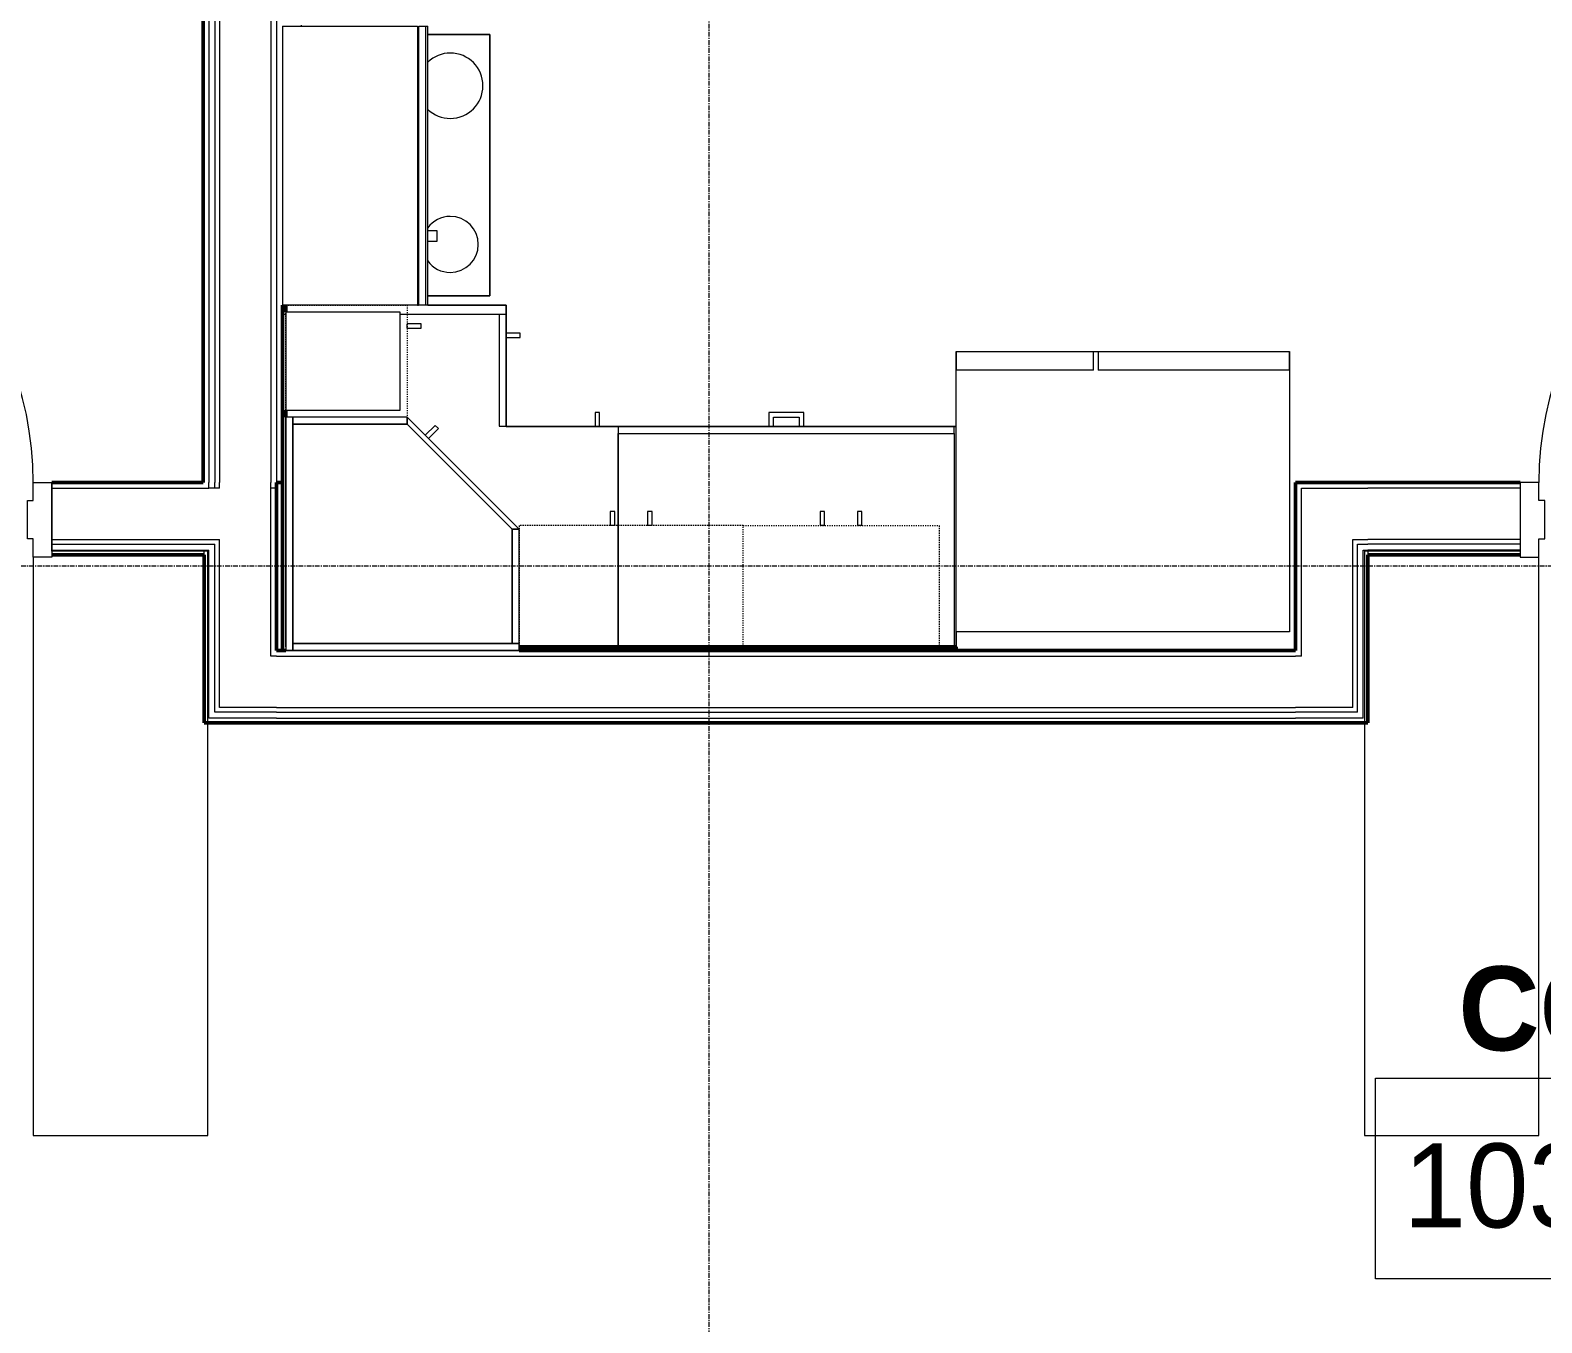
# Model space of a CAD drawing. Header units: inches. Extents: x -4218 to -1830, y 9756 to 12426.
# Drawn here: x -3227.1 to -3065.1, y 10386.1 to 10524.6 of the extents above; entities that cross this region are included whole.
import ezdxf

# ---------------------------------------------------------------- set-up
doc = ezdxf.new("R2010")
doc.units = ezdxf.units.IN
doc.header["$MEASUREMENT"] = 0
doc.linetypes.add('Dash', pattern=[0.25, 0.125, -0.125])
doc.linetypes.add('Grid Line 1_2_', pattern=[0.875, 0.5, -0.125, 0.125, -0.125])
for name, color, linetype, lineweight in [('0-1', 7, 'Continuous', 5), ('0-2', 252, 'Continuous', 9), ('0-3', 7, 'Continuous', 9), ('A-AREA-IDEN', 2, 'Continuous', 9), ('A-DOOR-1', 7, 'Continuous', 9), ('A-DOOR-2', 50, 'Continuous', 20), ('A-DOOR-FRAM-1', 50, 'Continuous', 20), ('A-FLOR-2', 252, 'Continuous', 9), ('A-FLOR-3', 7, 'Continuous', 9), ('A-WALL-1', 250, 'Continuous', 50), ('A-WALL-2', 10, 'Continuous', 13), ('A-WALL-3', 253, 'Continuous', 9), ('A-WALL-4', 254, 'Continuous', 9), ('A-WALL-5', 252, 'Continuous', 9), ('A-WALL-8', 113, 'Continuous', 9), ('I-WALL-1', 250, 'Continuous', 50), ('I-WALL-2', 254, 'Continuous', 9), ('I-WALL-3', 253, 'Continuous', 9), ('I-WALL-4', 252, 'Continuous', 9), ('Q-CASE', 31, 'Continuous', 9), ('Q-CASE-1', 253, 'Continuous', 9), ('Q-CASE-2', 252, 'Continuous', 9), ('Q-CASE-3', 7, 'Continuous', 9), ('Q-CASE-5', 254, 'Continuous', 9), ('Q-CASE-6', 7, 'Dash', 9), ('Q-SPCQ-1', 7, 'Continuous', 9), ('S-GRID-1', 1, 'Grid Line 1_2_', 9)]:
    doc.layers.add(name, color=color, linetype=linetype, lineweight=lineweight)
doc.styles.add('Century Gothic', font='ufonts.com_century-gothic.ttf', dxfattribs={"height": 9})
doc.styles.add('Century Gothic_B', font='GOTHICB.TTF', dxfattribs={"height": 9})

# ---------------------------------------------------------------- blocks, each defined once
blk = doc.blocks.new('Refrigerator_-_Side-by-Side_6047 - 36_ X 30_-1372843-BACKGROUND - 1ST FLOOR')
at = {"layer": 'Q-SPCQ-1'}
for p, q in [((-17.88, 15.58), (17.87, 15.58)), ((-17.88, -14.42), (-17.88, 15.58)), ((-17.88, 15.58), (-3.13, 15.58)), ((-17.88, 15.58), (-17.88, 13.58)), ((-3.13, 13.58), (-3.13, 15.58)), ((-2.63, 15.58), (17.87, 15.58)), ((-2.63, 15.58), (-2.63, 13.58)), ((17.87, 15.58), (17.87, -14.42)), ((17.87, 13.58), (17.87, 15.58)), ((-3.13, 13.58), (-17.88, 13.58)), ((17.87, 13.58), (-2.63, 13.58)), ((17.87, -14.42), (-17.88, -14.42))]:
    blk.add_line(p, q, dxfattribs=at)
blk = doc.blocks.new('Range - 24_ x 30_-V28-BACKGROUND - 1ST FLOOR')
at = {"layer": 'Q-SPCQ-1'}
blk.add_line((0, -22), (0.12, -22), dxfattribs=at)
for centre, radius, start, end in [((6.5, -6), 3.5, 360, 180), ((23.5, -6), 3, 0, 180), ((6.5, -6), 3.5, 180, 223.5648), ((6.5, -6), 3.5, 316.389, 0), ((23.5, -6), 3, 180, 233.8773), ((23.5, -6), 3, 306.1227, 0), ((6.5, -6), 3.5, 261.0228, 278.9772)]:
    blk.add_arc(centre, radius, start, end, dxfattribs=at)
blk = doc.blocks.new('30quot_MicrowaveVent_11166 - 70cm miele oven-2804781-BACKGROUND - 1ST FLOOR')
at = {"layer": 'Q-CASE-3'}
for p, q in [((8.88, 16.6), (7.69, 16.6)), ((7.69, 15.63), (7.69, 16.55)), ((8.88, 16.55), (8.88, 15.63)), ((15.68, 15.6), (-14.2, 15.6)), ((-14.2, 15.39), (-14.2, 15.6)), ((-14.2, 14.61), (-14.2, 15.39)), ((15.68, 15.39), (-14.2, 15.39)), ((15.68, 14.61), (-14.2, 14.61)), ((15.68, 15.6), (15.68, 15.39)), ((15.68, 15.39), (15.68, 14.61)), ((-14.2, 0), (-14.2, 14.49)), ((-14.2, 14.49), (15.68, 14.49)), ((15.68, 14.49), (15.68, 0)), ((-14.2, 0), (15.68, 0))]:
    blk.add_line(p, q, dxfattribs=at)
blk = doc.blocks.new('308 - 308-2727439-BACKGROUND - 1ST FLOOR')
at = {"layer": 'Q-CASE'}
for p, q in [((0, 25.19), (-12, 13.19)), ((-11.25, 13.19), (0, 24.44)), ((0, 24.44), (0, 25.19)), ((-12, 13.19), (-11.25, 13.19))]:
    blk.add_line(p, q, dxfattribs=at)
at = {"layer": 'Q-CASE-3'}
for p, q in [((0, 24.44), (-11.25, 13.19)), ((0, 25.19), (0, 24.44)), ((12.25, 25.19), (0, 25.19)), ((12.25, 24.44), (0, 24.44)), ((0, 24.44), (12.25, 24.44)), ((12.25, 24.44), (12.25, 25.19)), ((13, 25.19), (12.25, 25.19)), ((12.25, 25.19), (12.25, 0.94)), ((12.25, 0.94), (12.25, 24.44)), ((13, 0.94), (13, 25.19)), ((-10.76, 16.55), (-11.11, 16.2)), ((-11.11, 16.2), (-10.05, 15.14)), ((-9.7, 15.49), (-10.76, 16.55)), ((-12, 13.19), (-12, 0.94)), ((-11.25, 13.19), (-12, 13.19)), ((-11.25, 13.19), (-11.25, 0.94)), ((-11.25, 0.94), (-11.25, 13.19)), ((-12, 0.94), (-11.25, 0.94)), ((13, 0.94), (-12, 0.94)), ((-12, 0.94), (-12, 0.19)), ((-12, 0.19), (13, 0.19)), ((-11.25, 0.94), (12.25, 0.94)), ((12.25, 0.94), (13, 0.94)), ((13, 0.19), (13, 0.94))]:
    blk.add_line(p, q, dxfattribs=at)
blk = doc.blocks.new('Base Cabinet Corner 197 - Base Cabinet Corner 197-2565125-BACKGROUND - 1ST FLOOR')
at = {"layer": 'Q-CASE-1'}
for p, q in [((-23.26, 0), (-5.26, 0)), ((12.74, 0), (12.74, -0.38)), ((10.24, -24), (10.73, -24)), ((-22.89, -36), (-23.26, -36))]:
    blk.add_line(p, q, dxfattribs=at)
at = {"layer": 'Q-CASE-2'}
for p, q in [((12.74, -12.63), (12.74, -24)), ((0.74, -23.25), (0.74, -36)), ((12.74, -23.25), (0.74, -23.25)), ((0.74, -23.25), (0.74, -24)), ((0.74, -24), (0.74, -36)), ((12.74, -24), (0.74, -24)), ((10.24, -24), (10.73, -24)), ((0.73, -34), (0.73, -33.51)), ((0.74, -36), (-22.89, -36))]:
    blk.add_line(p, q, dxfattribs=at)
at = {"layer": 'Q-CASE-3'}
for p, q in [((10.24, -24), (10.24, -25.5)), ((10.73, -25.5), (10.73, -24)), ((10.24, -25.5), (10.73, -25.5)), ((2.23, -33.51), (0.74, -33.51)), ((0.74, -34), (2.23, -34)), ((2.23, -34), (2.23, -33.51))]:
    blk.add_line(p, q, dxfattribs=at)
at = {"layer": 'Q-CASE-5'}
for p, q in [((-23.26, -0.38), (-23.26, 0)), ((-23.26, -25.38), (-23.26, -0.38)), ((-5.26, 0), (12.74, 0)), ((-23.26, -36), (-23.26, -25.38))]:
    blk.add_line(p, q, dxfattribs=at)
blk = doc.blocks.new('300 Series Wall Hung Cabinet_302 - 24_ X 36_-2573584-BACKGROUND - 1ST FLOOR')
at = {"layer": 'Q-CASE-3'}
for p, q in [((-2.25, -13.19), (-1.76, -13.19)), ((-2.25, -13.19), (-2.25, -14.69)), ((-1.76, -14.69), (-1.76, -13.19)), ((1.75, -13.19), (2.24, -13.19)), ((1.75, -13.19), (1.75, -14.69)), ((2.24, -14.69), (2.24, -13.19)), ((-2.25, -14.69), (-1.76, -14.69)), ((1.75, -14.69), (2.24, -14.69))]:
    blk.add_line(p, q, dxfattribs=at)
at = {"layer": 'Q-CASE-6'}
for p, q in [((12, -0.19), (-12, -0.19)), ((-12, -0.19), (-12, -13.19)), ((12, -13.19), (12, -0.19)), ((-12, -13.19), (12, -13.19))]:
    blk.add_line(p, q, dxfattribs=at)
blk = doc.blocks.new('300 Series Wall Hung Cabinet_302 - 21_ X 36_-2764135-BACKGROUND - 1ST FLOOR')
at = {"layer": 'Q-CASE-3'}
for p, q in [((-1.76, 14.69), (-2.25, 14.69)), ((-2.25, 14.69), (-2.25, 13.19)), ((-1.76, 13.19), (-1.76, 14.69)), ((2.24, 14.69), (1.75, 14.69)), ((1.75, 14.69), (1.75, 13.19)), ((2.24, 13.19), (2.24, 14.69)), ((-1.76, 13.19), (-2.25, 13.19)), ((2.24, 13.19), (1.75, 13.19))]:
    blk.add_line(p, q, dxfattribs=at)
at = {"layer": 'Q-CASE-6'}
for p, q in [((-10.5, 0.19), (-10.5, 13.19)), ((-10.5, 13.19), (10.5, 13.19)), ((10.5, 13.19), (10.5, 0.19)), ((10.5, 0.19), (-10.5, 0.19))]:
    blk.add_line(p, q, dxfattribs=at)
blk = doc.blocks.new('300 Series Wall Hung Cabinet_301 - 12_-2218017-BACKGROUND - 1ST FLOOR')
at = {"layer": 'Q-CASE-3'}
for p, q in [((-3.51, 14.69), (-4, 14.69)), ((-4, 14.69), (-4, 13.19)), ((-3.51, 13.19), (-3.51, 14.69)), ((-3.51, 13.19), (-4, 13.19)), ((5.25, 12.44), (-5.25, 12.44)), ((-5.25, 12.44), (-5.25, 0.19)), ((5.25, 0.19), (5.25, 12.44)), ((-5.25, 0.19), (5.25, 0.19))]:
    blk.add_line(p, q, dxfattribs=at)
at = {"layer": 'Q-CASE-6'}
for p, q in [((-6, 0.19), (-6, 13.19)), ((-6, 13.19), (6, 13.19)), ((6, 13.19), (6, 0.19)), ((6, 0.19), (-6, 0.19))]:
    blk.add_line(p, q, dxfattribs=at)
blk = doc.blocks.new('Base Cabinet 3 Drawer 230 - Base Cabinet 3 Drawer 230 36_-V90-BACKGROUND - 1ST FLOOR')
at = {"layer": 'Q-CASE-1'}
for p, q in [((-17.26, -0.38), (-17.26, 0)), ((18.74, 0), (18.74, -0.38)), ((-1.14, -24), (-0.64, -24)), ((2.61, -24), (2.11, -24))]:
    blk.add_line(p, q, dxfattribs=at)
at = {"layer": 'Q-CASE-2'}
for p, q in [((-17.26, -23.25), (-17.26, -0.38)), ((18.74, -0.38), (18.74, -23.25)), ((-17.26, -23.25), (-17.26, -24)), ((18.74, -23.25), (-17.26, -23.25)), ((-17.26, -24), (18.74, -24)), ((-1.14, -24), (-0.64, -24)), ((2.61, -24), (2.11, -24)), ((18.74, -24), (18.74, -23.25))]:
    blk.add_line(p, q, dxfattribs=at)
at = {"layer": 'Q-CASE-3'}
for p, q in [((-1.14, -24), (-1.14, -25.5)), ((-0.64, -25), (-0.64, -24)), ((2.11, -24), (2.11, -25)), ((2.61, -25.5), (2.61, -24)), ((-1.14, -25.5), (2.61, -25.5)), ((2.11, -25), (-0.64, -25))]:
    blk.add_line(p, q, dxfattribs=at)
at = {"layer": 'Q-CASE-5'}
for p, q in [((-17.26, 0), (18.74, 0)), ((-1.14, -24), (-0.64, -24)), ((2.61, -24), (2.11, -24))]:
    blk.add_line(p, q, dxfattribs=at)
blk = doc.blocks.new('CTR - 1st Phase - Unit Layouts_rvt-1-BACKGROUND - 1ST FLOOR')
at = {"layer": 'A-WALL-1'}
for p, q in [((-3200.07, 10495.16), (-3200.07, 10458.16)), ((-3199.7, 10494.41), (-3199.7, 10495.16)), ((-3199.7, 10483.16), (-3199.7, 10483.91)), ((-3200.07, 10458.16), (-3199.7, 10458.16)), ((-3127.87, 10458.54), (-3174.7, 10458.54)), ((-3174.7, 10458.16), (-3127.87, 10458.16)), ((-3127.87, 10458.16), (-3127.87, 10458.54))]:
    blk.add_line(p, q, dxfattribs=at)
at = {"layer": 'A-WALL-3'}
for p, q in [((-3200.07, 10495.16), (-3200.07, 10476.16)), ((-3199.7, 10458.54), (-3199.7, 10483.16)), ((-3199.7, 10458.16), (-3200.07, 10458.16)), ((-3174.7, 10458.16), (-3127.87, 10458.16))]:
    blk.add_line(p, q, dxfattribs=at)
at = {"layer": 'A-WALL-4'}
blk.add_line((-3199.7, 10458.16), (-3174.7, 10458.16), dxfattribs=at)
at = {"layer": 'A-WALL-5'}
for p, q in [((-3199.7, 10494.41), (-3199.7, 10495.16)), ((-3199.7, 10483.16), (-3199.7, 10483.91)), ((-3200.07, 10476.16), (-3200.07, 10458.16)), ((-3127.87, 10458.54), (-3174.7, 10458.54)), ((-3127.87, 10458.54), (-3127.87, 10458.16))]:
    blk.add_line(p, q, dxfattribs=at)
at = {"layer": 'A-WALL-8'}
for p, q in [((-3185.59, 10524.16), (-3185.47, 10524.16)), ((-3185.47, 10524.16), (-3185.59, 10524.16)), ((-3184.47, 10524.16), (-3177.82, 10524.16)), ((-3177.82, 10524.16), (-3184.47, 10524.16)), ((-3177.82, 10524.16), (-3177.82, 10496.16)), ((-3177.82, 10496.16), (-3177.82, 10524.16)), ((-3185.47, 10496.16), (-3185.59, 10496.16)), ((-3185.59, 10496.16), (-3185.47, 10496.16)), ((-3177.82, 10496.16), (-3184.47, 10496.16)), ((-3184.47, 10496.16), (-3177.82, 10496.16)), ((-3200.07, 10495.16), (-3200.07, 10476.16)), ((-3200.07, 10476.16), (-3200.07, 10495.16)), ((-3185.47, 10495.16), (-3185.59, 10495.16)), ((-3185.59, 10495.16), (-3185.47, 10495.16)), ((-3184.68, 10495.16), (-3185.47, 10495.16)), ((-3184.53, 10495.16), (-3184.68, 10495.16)), ((-3176.07, 10495.16), (-3184.47, 10495.16)), ((-3184.47, 10495.16), (-3176.07, 10495.16)), ((-3176.07, 10482.16), (-3176.07, 10495.16)), ((-3176.07, 10495.16), (-3176.07, 10482.16)), ((-3176.07, 10482.16), (-3127.87, 10482.16)), ((-3127.87, 10482.16), (-3176.07, 10482.16)), ((-3200.07, 10476.16), (-3200.07, 10458.16)), ((-3200.07, 10458.16), (-3200.07, 10476.16)), ((-3127.87, 10460.16), (-3127.87, 10458.54)), ((-3127.87, 10458.54), (-3127.87, 10460.16)), ((-3199.7, 10458.16), (-3200.07, 10458.16)), ((-3200.07, 10458.16), (-3199.7, 10458.16)), ((-3174.7, 10458.16), (-3199.7, 10458.16)), ((-3199.7, 10458.16), (-3174.7, 10458.16)), ((-3127.87, 10458.16), (-3174.7, 10458.16)), ((-3174.7, 10458.16), (-3127.87, 10458.16)), ((-3127.87, 10458.54), (-3127.87, 10458.16)), ((-3127.87, 10458.16), (-3127.87, 10458.54))]:
    blk.add_line(p, q, dxfattribs=at)
at = {"layer": '0-2'}
for name, p, rotation in [('Range - 24_ x 30_-V28-BACKGROUND - 1ST FLOOR', (-3176.07, 10525.16), 270.0000000000036), ('30quot_MicrowaveVent_11166 - 70cm miele oven-2804781-BACKGROUND - 1ST FLOOR', (-3200.07, 10510.84), 269.9999999999863), ('300 Series Wall Hung Cabinet_301 - 12_-2218017-BACKGROUND - 1ST FLOOR', (-3199.89, 10489.16), 269.9999999999871), ('Base Cabinet Corner 197 - Base Cabinet Corner 197-2565125-BACKGROUND - 1ST FLOOR', (-3200.07, 10481.43), 89.99999999997851), ('308 - 308-2727439-BACKGROUND - 1ST FLOOR', (-3199.89, 10471.16), 269.9999999999871), ('Base Cabinet 3 Drawer 230 - Base Cabinet 3 Drawer 230 36_-V90-BACKGROUND - 1ST FLOOR', (-3145.34, 10458.16), 180), ('300 Series Wall Hung Cabinet_302 - 24_ X 36_-2573584-BACKGROUND - 1ST FLOOR', (-3162.7, 10458.35), 180)]:
    blk.add_blockref(name, p, dxfattribs=dict(at, rotation=rotation))
for name, p in [('Refrigerator_-_Side-by-Side_6047 - 36_ X 30_-1372843-BACKGROUND - 1ST FLOOR', (-3110, 10474.59)), ('300 Series Wall Hung Cabinet_302 - 21_ X 36_-2764135-BACKGROUND - 1ST FLOOR', (-3140.2, 10458.35))]:
    blk.add_blockref(name, p, dxfattribs=at)
blk = doc.blocks.new('HOLLOW METAL - UNIT DOOR-2191979-BACKGROUND - 1ST FLOOR')
at = {"layer": 'A-DOOR-1'}
blk.add_arc((18, 4.125), 36, 90, 180, dxfattribs=at)
at = {"layer": 'A-DOOR-2'}
for p, q in [((18, 40.125), (16.25, 40.125)), ((16.25, 40.125), (16.25, 4.125)), ((18, 4.125), (18, 40.125)), ((16.25, 4.125), (18, 4.125))]:
    blk.add_line(p, q, dxfattribs=at)
at = {"layer": 'A-DOOR-FRAM-1'}
for p, q in [((-18, 4.125), (-20, 4.125)), ((-20, 4.125), (-20, -3.875)), ((-18, 2.1875), (-18, 4.125)), ((18, 4.125), (18, 2.1875)), ((20, 4.125), (18, 4.125)), ((20, -3.875), (20, 4.125)), ((-17.375, 2.1875), (-18, 2.1875)), ((-17.375, -1.9375), (-17.375, 2.1875)), ((18, 2.1875), (17.375, 2.1875)), ((17.375, 2.1875), (17.375, -1.9375)), ((-18, -3.875), (-18, -1.9375)), ((-18, -1.9375), (-17.375, -1.9375)), ((17.375, -1.9375), (18, -1.9375)), ((18, -1.9375), (18, -3.875)), ((-20, -3.875), (-18, -3.875)), ((18, -3.875), (20, -3.875))]:
    blk.add_line(p, q, dxfattribs=at)
blk = doc.blocks.new('HOLLOW METAL - UNIT DOOR-2191980-BACKGROUND - 1ST FLOOR')
at = {"layer": 'A-DOOR-1'}
blk.add_arc((18, -4.125), 36, 180, 270, dxfattribs=at)
at = {"layer": 'A-DOOR-2'}
for p, q in [((16.25, -4.125), (18, -4.125)), ((16.25, -40.125), (16.25, -4.125)), ((18, -4.125), (18, -40.125)), ((18, -40.125), (16.25, -40.125))]:
    blk.add_line(p, q, dxfattribs=at)
at = {"layer": 'A-DOOR-FRAM-1'}
for p, q in [((-20, 3.875), (-18, 3.875)), ((-20, -4.125), (-20, 3.875)), ((-18, 3.875), (-18, 1.9375)), ((18, 3.875), (20, 3.875)), ((18, 1.9375), (18, 3.875)), ((20, 3.875), (20, -4.125)), ((-18, 1.9375), (-17.375, 1.9375)), ((-17.375, 1.9375), (-17.375, -2.1875)), ((17.375, 1.9375), (18, 1.9375)), ((17.375, -2.1875), (17.375, 1.9375)), ((-18, -2.1875), (-18, -4.125)), ((-17.375, -2.1875), (-18, -2.1875)), ((18, -2.1875), (17.375, -2.1875)), ((18, -4.125), (18, -2.1875)), ((-18, -4.125), (-20, -4.125)), ((20, -4.125), (18, -4.125))]:
    blk.add_line(p, q, dxfattribs=at)
blk = doc.blocks.new('CTR - 1st Phase - Common Walls_rvt-1-BACKGROUND - 1ST FLOOR')
at = {"layer": 'A-FLOR-2'}
for p, q in [((-3208.07, 10468.79), (-3224.77, 10468.79)), ((-3208.07, 10450.41), (-3208.07, 10468.79)), ((-3084.12, 10468.79), (-3084.12, 10450.41)), ((-3067.42, 10468.79), (-3084.12, 10468.79))]:
    blk.add_line(p, q, dxfattribs=at)
at = {"layer": 'A-FLOR-3'}
for p, q in [((-3226.77, 10468.16), (-3226.77, 10406.19)), ((-3065.42, 10406.19), (-3065.42, 10468.16)), ((-3208.07, 10406.19), (-3208.07, 10450.41)), ((-3084.12, 10450.41), (-3084.12, 10406.19)), ((-3226.77, 10406.19), (-3208.07, 10406.19)), ((-3084.12, 10406.19), (-3065.42, 10406.19))]:
    blk.add_line(p, q, dxfattribs=at)
at = {"layer": 'A-WALL-2'}
for p, q in [((-3207.95, 10813.49), (-3207.95, 10476.16)), ((-3207.32, 10813.49), (-3207.32, 10476.16)), ((-3206.82, 10813.49), (-3206.82, 10476.16)), ((-3201.32, 10813.49), (-3201.32, 10476.16)), ((-3200.7, 10813.49), (-3200.7, 10476.16)), ((-3224.77, 10475.54), (-3208.45, 10475.54)), ((-3208.45, 10475.54), (-3207.95, 10475.54)), ((-3207.95, 10475.54), (-3207.95, 10476.16)), ((-3207.32, 10475.54), (-3207.95, 10475.54)), ((-3207.32, 10475.54), (-3207.32, 10476.16)), ((-3206.82, 10475.54), (-3207.32, 10475.54)), ((-3206.82, 10475.54), (-3206.82, 10476.16)), ((-3201.32, 10475.54), (-3201.32, 10476.16)), ((-3200.7, 10475.54), (-3201.32, 10475.54)), ((-3201.32, 10457.54), (-3201.32, 10475.54)), ((-3090.87, 10475.54), (-3085.37, 10475.54)), ((-3090.87, 10457.54), (-3090.87, 10475.54)), ((-3085.37, 10475.54), (-3083.75, 10475.54)), ((-3067.42, 10475.54), (-3083.75, 10475.54)), ((-3224.77, 10470.04), (-3208.45, 10470.04)), ((-3224.77, 10469.54), (-3208.45, 10469.54)), ((-3224.77, 10468.91), (-3208.45, 10468.91)), ((-3208.45, 10470.04), (-3207.32, 10470.04)), ((-3208.45, 10469.54), (-3207.95, 10469.54)), ((-3208.45, 10468.41), (-3208.45, 10468.91)), ((-3208.45, 10468.91), (-3207.95, 10468.91)), ((-3207.95, 10469.54), (-3207.32, 10469.54)), ((-3207.95, 10450.91), (-3207.95, 10468.91)), ((-3207.32, 10470.04), (-3206.82, 10470.04)), ((-3207.32, 10451.54), (-3207.32, 10469.54)), ((-3206.82, 10452.04), (-3206.82, 10470.04)), ((-3085.37, 10470.04), (-3084.87, 10470.04)), ((-3085.37, 10452.04), (-3085.37, 10470.04)), ((-3084.87, 10470.04), (-3083.75, 10470.04)), ((-3084.87, 10469.54), (-3084.25, 10469.54)), ((-3084.87, 10451.54), (-3084.87, 10469.54)), ((-3084.25, 10469.54), (-3083.75, 10469.54)), ((-3084.25, 10468.91), (-3083.75, 10468.91)), ((-3084.25, 10450.91), (-3084.25, 10468.91)), ((-3067.42, 10470.04), (-3083.75, 10470.04)), ((-3067.42, 10469.54), (-3083.75, 10469.54)), ((-3067.42, 10468.91), (-3083.75, 10468.91)), ((-3083.75, 10468.91), (-3083.75, 10468.41)), ((-3200.7, 10457.54), (-3201.32, 10457.54)), ((-3200.7, 10457.54), (-3091.5, 10457.54)), ((-3090.87, 10457.54), (-3091.5, 10457.54)), ((-3207.32, 10450.91), (-3207.95, 10450.91)), ((-3206.82, 10451.54), (-3207.32, 10451.54)), ((-3200.7, 10450.91), (-3207.32, 10450.91)), ((-3201.32, 10452.04), (-3206.82, 10452.04)), ((-3200.7, 10451.54), (-3206.82, 10451.54)), ((-3200.7, 10452.04), (-3201.32, 10452.04)), ((-3200.7, 10452.04), (-3091.5, 10452.04)), ((-3200.7, 10451.54), (-3091.5, 10451.54)), ((-3200.7, 10450.91), (-3091.5, 10450.91)), ((-3090.87, 10452.04), (-3091.5, 10452.04)), ((-3085.37, 10451.54), (-3091.5, 10451.54)), ((-3084.87, 10450.91), (-3091.5, 10450.91)), ((-3085.37, 10452.04), (-3090.87, 10452.04)), ((-3084.87, 10451.54), (-3085.37, 10451.54)), ((-3084.25, 10450.91), (-3084.87, 10450.91))]:
    blk.add_line(p, q, dxfattribs=at)
at = {"layer": 'I-WALL-1'}
for p, q in [((-3208.57, 10813.49), (-3208.57, 10476.16)), ((-3200.07, 10476.16), (-3200.07, 10495.16)), ((-3208.57, 10476.16), (-3224.77, 10476.16)), ((-3200.7, 10476.16), (-3200.07, 10476.16)), ((-3200.7, 10458.16), (-3200.7, 10476.16)), ((-3091.5, 10476.16), (-3091.5, 10458.16)), ((-3090.87, 10476.16), (-3091.5, 10476.16)), ((-3083.75, 10476.16), (-3090.87, 10476.16)), ((-3067.42, 10476.16), (-3083.75, 10476.16)), ((-3224.77, 10468.41), (-3208.45, 10468.41)), ((-3208.45, 10468.41), (-3208.45, 10450.41)), ((-3083.75, 10468.41), (-3067.42, 10468.41)), ((-3083.75, 10450.41), (-3083.75, 10468.41)), ((-3199.7, 10458.16), (-3200.7, 10458.16)), ((-3091.5, 10458.16), (-3174.7, 10458.16)), ((-3208.45, 10450.41), (-3207.95, 10450.41)), ((-3207.95, 10450.41), (-3200.7, 10450.41)), ((-3200.7, 10450.41), (-3091.5, 10450.41)), ((-3091.5, 10450.41), (-3084.25, 10450.41)), ((-3084.25, 10450.41), (-3083.75, 10450.41))]:
    blk.add_line(p, q, dxfattribs=at)
at = {"layer": 'I-WALL-2'}
for p, q in [((-3200.07, 10476.16), (-3200.07, 10495.16)), ((-3199.7, 10458.16), (-3200.07, 10458.16)), ((-3174.7, 10458.16), (-3199.7, 10458.16)), ((-3127.87, 10458.16), (-3174.7, 10458.16))]:
    blk.add_line(p, q, dxfattribs=at)
at = {"layer": 'I-WALL-3'}
for p, q in [((-3224.77, 10468.79), (-3224.77, 10476.16)), ((-3067.42, 10476.16), (-3067.42, 10468.79))]:
    blk.add_line(p, q, dxfattribs=at)
at = {"layer": 'I-WALL-4'}
for p, q in [((-3208.57, 10780.18), (-3208.57, 10476.16)), ((-3208.57, 10476.16), (-3224.77, 10476.16)), ((-3200.07, 10476.16), (-3200.7, 10476.16)), ((-3200.7, 10458.16), (-3200.7, 10476.16)), ((-3091.5, 10476.16), (-3091.5, 10458.16)), ((-3091.5, 10476.16), (-3083.75, 10476.16)), ((-3067.42, 10476.16), (-3083.75, 10476.16)), ((-3200.07, 10458.16), (-3200.7, 10458.16)), ((-3091.5, 10458.16), (-3127.87, 10458.16)), ((-3200.7, 10450.41), (-3208.07, 10450.41)), ((-3200.7, 10450.41), (-3091.5, 10450.41)), ((-3084.12, 10450.41), (-3091.5, 10450.41))]:
    blk.add_line(p, q, dxfattribs=at)
at = {"layer": '0-3', "rotation": 180}
blk.add_blockref('HOLLOW METAL - UNIT DOOR-2191980-BACKGROUND - 1ST FLOOR', (-3244.77, 10472.04), dxfattribs=at)
at = {"layer": '0-3'}
blk.add_blockref('HOLLOW METAL - UNIT DOOR-2191979-BACKGROUND - 1ST FLOOR', (-3047.42, 10472.04), dxfattribs=at)

msp = doc.modelspace()

# ---------------------------------------------------------------- linework, layer by layer
at = {"layer": 'A-AREA-IDEN', "flags": 128}
msp.add_lwpolyline([(-3082.92, 10412.34), (-2998.42, 10412.34), (-2998.42, 10390.84), (-3082.92, 10390.84)], close=True, dxfattribs=at)
at = {"layer": 'S-GRID-1'}
for p, q in [((-3154.32, 9836.18), (-3154.32, 12376.81)), ((-1830.2, 10467.19), (-4168.71, 10467.19))]:
    msp.add_line(p, q, dxfattribs=at)

# ---------------------------------------------------------------- block references
at = {"layer": '0-1'}
for name in ['CTR - 1st Phase - Unit Layouts_rvt-1-BACKGROUND - 1ST FLOOR', 'CTR - 1st Phase - Common Walls_rvt-1-BACKGROUND - 1ST FLOOR']:
    msp.add_blockref(name, (0, 0), dxfattribs=at)

# ---------------------------------------------------------------- texts
at = {"layer": 'A-AREA-IDEN', "char_height": 9, "attachment_point": 1}
for s, insert, width, style in [('CORRIDOR', (-3074.04, 10424.31), 80.598, 'Century Gothic_B'), ('103 - (960 SF)', (-3079.92, 10405.34), 94.839, 'Century Gothic')]:
    msp.add_mtext(s, dxfattribs=dict(at, insert=insert, width=width, style=style))

doc.saveas('drawing.dxf')
